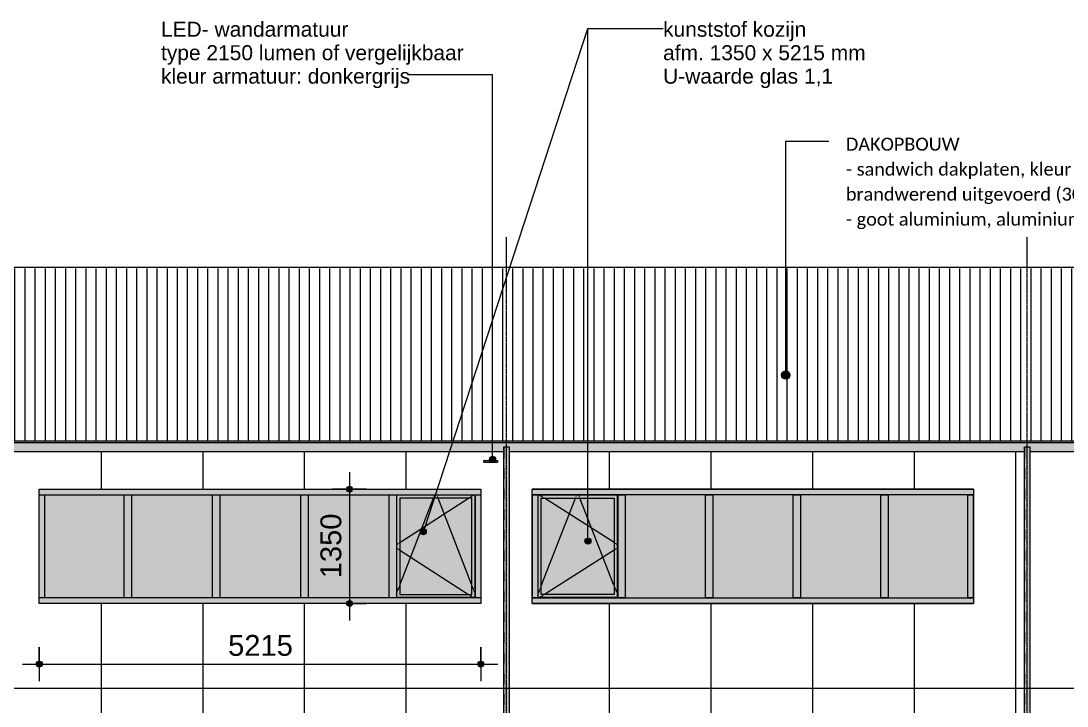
# Model space of a CAD drawing. Header units: millimetres. Extents: x 48682 to 485846, y -7071 to 11878.
# Drawn here: x 185591 to 197945, y 3789 to 11878 of the extents above; entities that cross this region are included whole.
import ezdxf

# ---------------------------------------------------------------- set-up
doc = ezdxf.new("R2010")
doc.units = ezdxf.units.MM
for name, pattern in [('Grid Line', [22.225, 12.7, -3.175, 3.175, -3.175]), ('Hidden', [4, 2, -2]), ('levels', [12, 10, -1, 0, -1])]:
    doc.linetypes.add(name, pattern=pattern)
for name, color, linetype, lineweight in [('A-ANNO-DIMS', 211, 'Continuous', 9), ('A-ANNO-DIMS-100', 211, 'Continuous', 9), ('A-DETL', 90, 'Continuous', 13), ('A-DETL-GENF', 92, 'Continuous', 13), ('A-DOOR', 31, 'Continuous', 18), ('A-DOOR-GLAZ', 31, 'Continuous', 13), ('A-FLOR', 192, 'Continuous', 18), ('A-FLOR-LEVL', 51, 'Continuous', 9), ('A-FLOR-PATT', 8, 'Continuous', 18), ('A-GLAZ', 151, 'Continuous', 18), ('A-GLAZ-CWMG', 51, 'Continuous', 13), ('A-WALL-PATT', 111, 'Continuous', 13), ('E-LITE-EQPM', 33, 'Continuous', 13), ('G-ANNO-TEXT', 231, 'Continuous', 9), ('S-COLS', 52, 'Continuous', 18), ('S-COLS-HDLN', 52, 'Hidden', 9), ('S-GRID', 1, 'Continuous', 9)]:
    doc.layers.add(name, color=color, linetype=linetype, lineweight=lineweight)
doc.styles.add('Arial', font='arial.ttf', dxfattribs={"height": 177.035928})
doc.styles.add('Arial_1', font='arial.ttf', dxfattribs={"height": 245.883234})
doc.styles.add('Calibri', font='calibri.ttf', dxfattribs={"height": 153.100159})
doc.dimstyles.new('2_5mm', dxfattribs={"dimscale": 304.8, "dimtxt": 250, "dimasz": 0.918635, "dimexe": 0.656168, "dimexo": 0.0625, "dimgap": 0.082021, "dimtad": 1, "dimdec": 4, "dimzin": 0, "dimdsep": 46, "dimtxsty": 'Arial_1', "dimblk1": 'DOTSMALL', "dimblk2": 'DOTSMALL', "dimsah": 1, "dimcen": 0.09, "dimdle": 0.656168, "dimazin": 0, "dimtfac": 1, "dimtdec": 4, "dimtix": 1, "dimtmove": 0, "dimatfit": 3, "dimfxl": 0.656168, "dimfxlon": 1, "dimtvp": 1, "dimtolj": 1, "dimtzin": 0, "dimlwd": 13, "dimlwe": 13, "dimarcsym": 2})

# ---------------------------------------------------------------- blocks, each defined once
blk = doc.blocks.new('300_28_ISR_kolom_buis - ø70x3_6 2-8360458-linkergebouw zuidoostgevel')
at = {"layer": 'S-COLS-HDLN', "linetype": 'Continuous', "lineweight": 18}
for points in [[(65792, 800), (65827, 800), (65827, 6850), (65798, 6850), (65797, 6795), (65792, 6795), (65792, 871)], [(65861, 800), (65862, 800), (65862, 6795), (65857, 6795), (65857, 6850), (65827, 6850), (65829, 800), (65861, 800)]]:
    blk.add_hatch(color=256, dxfattribs=at).paths.add_polyline_path(points, flags=0)
at = {"layer": 'A-DETL', "lineweight": 18}
for p, q in [((65792, 6850), (65792, 800)), ((65797, 6850), (65827, 6850)), ((65827, 6850), (65858, 6850)), ((65862, 800), (65862, 6850))]:
    blk.add_line(p, q, dxfattribs=at)
at = {"layer": 'S-COLS', "linetype": 'Hidden', "lineweight": 9}
for p, q in [((65796, 6850), (65796, 800)), ((65859, 6850), (65859, 800))]:
    blk.add_line(p, q, dxfattribs=at)
blk = doc.blocks.new('32_DO_glas - 01-8595788-linkergebouw zuidoostgevel')
at = {"layer": 'A-DOOR-GLAZ'}
blk.add_hatch(color=256, dxfattribs=at).paths.add_polyline_path([(73608, 5067), (73608, 6283), (72677, 6283), (72677, 5067)], flags=0)
blk = doc.blocks.new('Rectangular Mullion - 32_rechts_67x100-8595847-linkergebouw zuidoostgevel')
at = {"layer": 'A-GLAZ-CWMG'}
blk.add_hatch(color=256, dxfattribs=at).paths.add_polyline_path([(76782, 6283), (77825, 6283), (77825, 6350), (76782, 6350), (76782, 6309)], flags=0)
for p, q in [((76782, 6350), (77825, 6350)), ((77825, 6350), (77825, 6283)), ((76782, 6283), (77825, 6283))]:
    blk.add_line(p, q, dxfattribs=at)
blk = doc.blocks.new('Rectangular Mullion - 32_links_67x100-8595771-linkergebouw zuidoostgevel')
at = {"layer": 'A-GLAZ-CWMG'}
blk.add_hatch(color=256, dxfattribs=at).paths.add_polyline_path([(72610, 5000), (73653, 5000), (73653, 5067), (72610, 5067)], flags=0)
for p, q in [((72610, 5000), (72610, 5067)), ((73653, 5067), (72610, 5067)), ((73653, 5000), (72610, 5000))]:
    blk.add_line(p, q, dxfattribs=at)
blk = doc.blocks.new('Rectangular Mullion - 32_rechts_67x100-8469396-linkergebouw zuidoostgevel')
at = {"layer": 'A-GLAZ-CWMG'}
blk.add_hatch(color=256, dxfattribs=at).paths.add_polyline_path([(77758, 5067), (77825, 5067), (77825, 6283), (77758, 6283), (77758, 5133)], flags=0)
for p, q in [((77758, 6283), (77825, 6283)), ((77758, 6283), (77758, 5067)), ((77825, 6283), (77825, 5067)), ((77825, 5067), (77758, 5067))]:
    blk.add_line(p, q, dxfattribs=at)
blk = doc.blocks.new('Rectangular Mullion - 32_links_67x100-8469397-linkergebouw zuidoostgevel')
at = {"layer": 'A-GLAZ-CWMG'}
blk.add_hatch(color=256, dxfattribs=at).paths.add_polyline_path([(72633, 5067), (72677, 5067), (72677, 6283), (72610, 6283), (72610, 5067)], flags=0)
for p, q in [((72610, 6283), (72677, 6283)), ((72610, 5067), (72610, 6283)), ((72677, 5067), (72677, 6283)), ((72677, 5067), (72610, 5067))]:
    blk.add_line(p, q, dxfattribs=at)
blk = doc.blocks.new('32_DO_glas - 01-8595826-linkergebouw zuidoostgevel')
at = {"layer": 'A-DOOR-GLAZ'}
blk.add_hatch(color=256, dxfattribs=at).paths.add_polyline_path([(75694, 5067), (75694, 6283), (74741, 6283), (74741, 5067)], flags=0)
blk = doc.blocks.new('Rectangular Mullion - 32_rechts_67x100-8595800-linkergebouw zuidoostgevel')
at = {"layer": 'A-GLAZ-CWMG'}
blk.add_hatch(color=256, dxfattribs=at).paths.add_polyline_path([(73777, 6283), (74696, 6283), (74696, 6350), (73653, 6350), (73653, 6283), (73698, 6283)], flags=0)
for p, q in [((73653, 6350), (74696, 6350)), ((73653, 6283), (74696, 6283))]:
    blk.add_line(p, q, dxfattribs=at)
blk = doc.blocks.new('Rectangular Mullion - 32_links_67x100-8595803-linkergebouw zuidoostgevel')
at = {"layer": 'A-GLAZ-CWMG'}
blk.add_hatch(color=256, dxfattribs=at).paths.add_polyline_path([(75694, 5000), (75739, 5000), (75739, 5067), (74696, 5067), (74696, 5000), (74741, 5000)], flags=0)
for p, q in [((75739, 5067), (74696, 5067)), ((75739, 5000), (74696, 5000))]:
    blk.add_line(p, q, dxfattribs=at)
blk = doc.blocks.new('Rectangular Mullion - 32_tussen_90x100-8469392-linkergebouw zuidoostgevel')
at = {"layer": 'A-GLAZ-CWMG'}
blk.add_hatch(color=256, dxfattribs=at).paths.add_polyline_path([(74741, 5067), (74741, 6283), (74651, 6283), (74651, 5067)], flags=0)
for p, q in [((74651, 6283), (74741, 6283)), ((74651, 6283), (74651, 5067)), ((74741, 6283), (74741, 5067)), ((74741, 5067), (74651, 5067))]:
    blk.add_line(p, q, dxfattribs=at)
blk = doc.blocks.new('Rectangular Mullion - 32_rechts_67x100-8595773-linkergebouw zuidoostgevel')
at = {"layer": 'A-GLAZ-CWMG'}
blk.add_hatch(color=256, dxfattribs=at).paths.add_polyline_path([(72677, 6283), (73653, 6283), (73653, 6350), (72610, 6350), (72610, 6283)], flags=0)
for p, q in [((72610, 6283), (72610, 6350)), ((72610, 6350), (73653, 6350)), ((72610, 6283), (73653, 6283))]:
    blk.add_line(p, q, dxfattribs=at)
blk = doc.blocks.new('32_DO_glas - 01-8532440-linkergebouw zuidoostgevel')
at = {"layer": 'A-DOOR-GLAZ'}
blk.add_hatch(color=256, dxfattribs=at).paths.add_polyline_path([(70374, 5067), (71277, 5067), (71277, 6283), (70333, 6283), (70333, 5067)], flags=0)
blk = doc.blocks.new('Rectangular Mullion - 32_rechts_67x100-8532552-linkergebouw zuidoostgevel')
at = {"layer": 'A-GLAZ-CWMG'}
blk.add_hatch(color=256, dxfattribs=at).paths.add_polyline_path([(66130, 6283), (67186, 6283), (67186, 6350), (66130, 6350), (66130, 6309)], flags=0)
for p, q in [((66130, 6283), (66130, 6350)), ((67186, 6350), (66130, 6350)), ((67186, 6283), (66130, 6283))]:
    blk.add_line(p, q, dxfattribs=at)
blk = doc.blocks.new('Rectangular Mullion - 32_links_67x100-8532430-linkergebouw zuidoostgevel')
at = {"layer": 'A-GLAZ-CWMG'}
blk.add_hatch(color=256, dxfattribs=at).paths.add_polyline_path([(70288, 5000), (71344, 5000), (71344, 5067), (70288, 5067)], flags=0)
for p, q in [((70288, 5067), (71344, 5067)), ((71344, 5067), (71344, 5000)), ((70288, 5000), (71344, 5000))]:
    blk.add_line(p, q, dxfattribs=at)
blk = doc.blocks.new('Rectangular Mullion - 32_rechts_67x100-8431541-linkergebouw zuidoostgevel')
at = {"layer": 'A-GLAZ-CWMG'}
blk.add_hatch(color=256, dxfattribs=at).paths.add_polyline_path([(66141, 5067), (66197, 5067), (66197, 6283), (66130, 6283), (66130, 5067), (66132, 5067)], flags=0)
for p, q in [((66130, 6283), (66197, 6283)), ((66130, 6283), (66130, 5067)), ((66197, 6283), (66197, 5067)), ((66197, 5067), (66130, 5067))]:
    blk.add_line(p, q, dxfattribs=at)
blk = doc.blocks.new('Rectangular Mullion - 32_links_67x100-8431542-linkergebouw zuidoostgevel')
at = {"layer": 'A-GLAZ-CWMG'}
blk.add_hatch(color=256, dxfattribs=at).paths.add_polyline_path([(71344, 5067), (71344, 6283), (71277, 6283), (71277, 5067), (71322, 5067)], flags=0)
for p, q in [((71277, 6283), (71344, 6283)), ((71277, 5067), (71277, 6283)), ((71344, 5067), (71344, 6283)), ((71344, 5067), (71277, 5067))]:
    blk.add_line(p, q, dxfattribs=at)
blk = doc.blocks.new('Rectangular Mullion - 32_rechts_67x100-8532477-linkergebouw zuidoostgevel')
at = {"layer": 'A-GLAZ-CWMG'}
blk.add_hatch(color=256, dxfattribs=at).paths.add_polyline_path([(70027, 6283), (70288, 6283), (70288, 6350), (69254, 6350), (69254, 6283), (69299, 6283)], flags=0)
for p, q in [((70288, 6350), (69254, 6350)), ((70288, 6283), (69254, 6283))]:
    blk.add_line(p, q, dxfattribs=at)
blk = doc.blocks.new('Rectangular Mullion - 32_links_67x100-8532480-linkergebouw zuidoostgevel')
at = {"layer": 'A-GLAZ-CWMG'}
blk.add_hatch(color=256, dxfattribs=at).paths.add_polyline_path([(69209, 5000), (69254, 5000), (69254, 5067), (68220, 5067), (68220, 5000), (68265, 5000)], flags=0)
for p, q in [((68220, 5067), (69254, 5067)), ((68220, 5000), (69254, 5000))]:
    blk.add_line(p, q, dxfattribs=at)
blk = doc.blocks.new('Rectangular Mullion - 32_tussen_90x100-8431527-linkergebouw zuidoostgevel')
at = {"layer": 'A-GLAZ-CWMG'}
blk.add_hatch(color=256, dxfattribs=at).paths.add_polyline_path([(69299, 5067), (69299, 6283), (69209, 6283), (69209, 5067)], flags=0)
for p, q in [((69209, 6283), (69299, 6283)), ((69209, 6283), (69209, 5067)), ((69299, 6283), (69299, 5067)), ((69299, 5067), (69209, 5067))]:
    blk.add_line(p, q, dxfattribs=at)
blk = doc.blocks.new('Rectangular Mullion - 32_links_67x100-8532553-linkergebouw zuidoostgevel')
at = {"layer": 'A-GLAZ-CWMG'}
blk.add_hatch(color=256, dxfattribs=at).paths.add_polyline_path([(67186, 5000), (68220, 5000), (68220, 5067), (67186, 5067), (67186, 5060)], flags=0)
for p, q in [((67186, 5067), (68220, 5067)), ((67186, 5000), (68220, 5000))]:
    blk.add_line(p, q, dxfattribs=at)
blk = doc.blocks.new('Rectangular Mullion - 32_rechts_67x100-8532432-linkergebouw zuidoostgevel')
at = {"layer": 'A-GLAZ-CWMG'}
blk.add_hatch(color=256, dxfattribs=at).paths.add_polyline_path([(71277, 6283), (71344, 6283), (71344, 6350), (70288, 6350), (70288, 6283), (70374, 6283)], flags=0)
for p, q in [((71344, 6350), (70288, 6350)), ((71344, 6350), (71344, 6283)), ((71344, 6283), (70288, 6283))]:
    blk.add_line(p, q, dxfattribs=at)
blk = doc.blocks.new('31_WI_RT62_BI_raam - BI_draaival_links-V16-linkergebouw zuidoostgevel')
at = {"layer": 'A-GLAZ'}
h = blk.add_hatch(color=256, dxfattribs=at)
h.paths.add_polyline_path([(79204, 5067), (79441, 5067), (79441, 6283), (78497, 6283), (78497, 5067), (79204, 5067)], flags=0)
h.paths.add_polyline_path([(79436, 5072), (78502, 5072), (78502, 6278), (79436, 6278), (79436, 5107)], flags=0)
h = blk.add_hatch(color=256, dxfattribs=at)
h.paths.add_polyline_path([(79236, 5072), (79436, 5072), (79436, 6278), (78502, 6278), (78502, 5072), (79104, 5072)], flags=0)
h.paths.add_polyline_path([(79401, 5107), (78537, 5107), (78537, 6243), (79401, 6243), (79401, 5133)], flags=0)
for p, q in [((78502, 5072), (78502, 6278)), ((79436, 6278), (78502, 6278)), ((79436, 6278), (79436, 5072)), ((79436, 5072), (78502, 5072))]:
    blk.add_line(p, q, dxfattribs=at)
at = {"layer": 'A-GLAZ', "linetype": 'Hidden', "lineweight": 13}
for p, q in [((78513, 6283), (78576, 6243)), ((78958, 6283), (78942, 6243)), ((78996, 6243), (78980, 6283)), ((79401, 5718), (79441, 5693)), ((79441, 5657), (79401, 5632)), ((78537, 5212), (78497, 5110)), ((79441, 5110), (79401, 5212)), ((78576, 5107), (78513, 5067))]:
    blk.add_line(p, q, dxfattribs=at)
blk = doc.blocks.new('Rectangular Mullion - 32_rechts_67x100-8532554-linkergebouw zuidoostgevel')
at = {"layer": 'A-GLAZ-CWMG'}
blk.add_hatch(color=256, dxfattribs=at).paths.add_polyline_path([(92227, 6283), (92820, 6283), (92820, 6350), (91786, 6350), (91786, 6283), (92066, 6283)], flags=0)
for p, q in [((92820, 6350), (91786, 6350)), ((92820, 6283), (91786, 6283))]:
    blk.add_line(p, q, dxfattribs=at)
blk = doc.blocks.new('Rectangular Mullion - 32_links_67x100-8532555-linkergebouw zuidoostgevel')
at = {"layer": 'A-GLAZ-CWMG'}
blk.add_hatch(color=256, dxfattribs=at).paths.add_polyline_path([(91272, 5000), (91786, 5000), (91786, 5067), (90730, 5067), (90730, 5000), (91008, 5000)], flags=0)
for p, q in [((90730, 5000), (90730, 5067)), ((90730, 5067), (91786, 5067)), ((90730, 5000), (91786, 5000))]:
    blk.add_line(p, q, dxfattribs=at)
blk = doc.blocks.new('32_DO_glas - 01-8532562-linkergebouw zuidoostgevel')
at = {"layer": 'A-DOOR-GLAZ'}
blk.add_hatch(color=256, dxfattribs=at).paths.add_polyline_path([(91831, 5067), (92775, 5067), (92775, 6283), (91831, 6283), (91831, 5133)], flags=0)
blk = doc.blocks.new('31_WI_RT62_BI_raam - BI_draaival_links-8595850-linkergebouw zuidoostgevel')
at = {"layer": 'A-GLAZ'}
h = blk.add_hatch(color=256, dxfattribs=at)
h.paths.add_polyline_path([(89127, 5067), (90058, 5067), (90058, 6283), (89127, 6283), (89127, 5072)], flags=0)
h.paths.add_polyline_path([(89284, 5072), (89132, 5072), (89132, 6278), (90053, 6278), (90053, 5072), (89288, 5072)], flags=0)
h = blk.add_hatch(color=256, dxfattribs=at)
h.paths.add_polyline_path([(89421, 5072), (90053, 5072), (90053, 6278), (89132, 6278), (89132, 5072), (89288, 5072)], flags=0)
h.paths.add_polyline_path([(90018, 5107), (89167, 5107), (89167, 6243), (90018, 6243), (90018, 5133)], flags=0)
for p, q in [((89132, 5072), (89132, 6278)), ((90053, 6278), (89132, 6278)), ((90053, 6278), (90053, 5072)), ((90053, 5072), (89132, 5072))]:
    blk.add_line(p, q, dxfattribs=at)
at = {"layer": 'A-GLAZ', "linetype": 'Hidden', "lineweight": 13}
for p, q in [((89566, 6243), (89582, 6283)), ((89604, 6283), (89619, 6243)), ((90043, 6283), (89981, 6243)), ((89167, 5719), (89127, 5693)), ((89127, 5657), (89167, 5631)), ((89127, 5111), (89167, 5214)), ((90018, 5214), (90058, 5111)), ((89981, 5107), (90043, 5067))]:
    blk.add_line(p, q, dxfattribs=at)
blk = doc.blocks.new('Rectangular Mullion - 32_rechts_67x100-8595848-linkergebouw zuidoostgevel')
at = {"layer": 'A-GLAZ-CWMG'}
blk.add_hatch(color=256, dxfattribs=at).paths.add_polyline_path([(88084, 6283), (89082, 6283), (89082, 6350), (88039, 6350), (88039, 6283)], flags=0)
for p, q in [((88039, 6350), (89082, 6350)), ((88039, 6283), (89082, 6283))]:
    blk.add_line(p, q, dxfattribs=at)
blk = doc.blocks.new('Rectangular Mullion - 32_links_67x100-8595849-linkergebouw zuidoostgevel')
at = {"layer": 'A-GLAZ-CWMG'}
blk.add_hatch(color=256, dxfattribs=at).paths.add_polyline_path([(90082, 5000), (90125, 5000), (90125, 5067), (89082, 5067), (89082, 5000), (89950, 5000)], flags=0)
for p, q in [((90125, 5067), (89082, 5067)), ((90125, 5067), (90125, 5000)), ((90125, 5000), (89082, 5000))]:
    blk.add_line(p, q, dxfattribs=at)
blk = doc.blocks.new('Rectangular Mullion - 32_tussen_90x100-8501012-linkergebouw zuidoostgevel')
at = {"layer": 'A-GLAZ-CWMG'}
blk.add_hatch(color=256, dxfattribs=at).paths.add_polyline_path([(101325, 5067), (101363, 5067), (101363, 6283), (101273, 6283), (101273, 5067)], flags=0)
for p, q in [((101273, 6283), (101363, 6283)), ((101273, 6283), (101273, 5067)), ((101363, 6283), (101363, 5067)), ((101363, 5067), (101273, 5067))]:
    blk.add_line(p, q, dxfattribs=at)
blk = doc.blocks.new('200_VAE_63_spotlamp - rond-8711555-linkergebouw zuidoostgevel')
at = {"layer": 'E-LITE-EQPM'}
blk.add_hatch(color=256, dxfattribs=at).paths.add_polyline_path([(65720, 6667), (65720, 6687), (65560, 6687), (65560, 6667), (65612, 6667)], flags=0)
for p, q in [((65560, 6687), (65720, 6687)), ((65560, 6667), (65560, 6687)), ((65720, 6687), (65720, 6667)), ((65560, 6667), (65720, 6667))]:
    blk.add_line(p, q, dxfattribs=at)
blk = doc.blocks.new('DIMBLOCK17-linkergebouw zuidoostgevel')
at = {"layer": 'A-ANNO-DIMS-100', "lineweight": 25}
h = blk.add_hatch(color=256, dxfattribs=at)
edge = h.paths.add_edge_path(flags=0)
edge.add_arc((185808, 4285), 35, 0, 360)
h = blk.add_hatch(color=256, dxfattribs=at)
edge = h.paths.add_edge_path(flags=0)
edge.add_arc((191022, 4285), 35, 0, 360)
at = {"layer": 'A-ANNO-DIMS-100', "lineweight": 13}
for p, q in [((185808, 4485), (185808, 4085)), ((185808, 4285), (185808, 4485)), ((191022, 4485), (191022, 4085)), ((191022, 4285), (191022, 4485)), ((185608, 4285), (191222, 4285))]:
    blk.add_line(p, q, dxfattribs=at)
at = {"layer": 'A-ANNO-DIMS-100', "lineweight": 25}
for centre in [(185808, 4285), (191022, 4285)]:
    blk.add_circle(centre, 35, dxfattribs=at)
at = {"layer": 'A-ANNO-DIMS-100', "color": 0, "lineweight": 13, "insert": (188038, 4629), "char_height": 245.9, "width": 904.62, "attachment_point": 1, "line_spacing_factor": 0.938532, "style": 'Arial_1'}
blk.add_mtext('5215', dxfattribs=at)
blk = doc.blocks.new('_DotSmall')
at = {"color": 0, "linetype": 'ByBlock', "const_width": 0.5}
blk.add_lwpolyline([(-0.0625, 0, 1), (0.0625, 0, 1)], format="xyb", close=True, dxfattribs=at)
blk = doc.blocks.new('DIMBLOCK18-linkergebouw zuidoostgevel')
at = {"layer": 'A-ANNO-DIMS-100', "lineweight": 25}
h = blk.add_hatch(color=256, dxfattribs=at)
edge = h.paths.add_edge_path(flags=0)
edge.add_arc((189472, 6350), 35, 0, 360)
h = blk.add_hatch(color=256, dxfattribs=at)
edge = h.paths.add_edge_path(flags=0)
edge.add_arc((189472, 5000), 35, 0, 360)
at = {"layer": 'A-ANNO-DIMS-100', "lineweight": 13}
for p, q in [((189472, 6550), (189472, 4800)), ((189672, 6350), (189272, 6350)), ((189472, 6350), (189672, 6350)), ((189672, 5000), (189272, 5000)), ((189472, 5000), (189672, 5000))]:
    blk.add_line(p, q, dxfattribs=at)
at = {"layer": 'A-ANNO-DIMS-100', "lineweight": 25}
for centre in [(189472, 6350), (189472, 5000)]:
    blk.add_circle(centre, 35, dxfattribs=at)
at = {"layer": 'A-ANNO-DIMS-100', "color": 0, "lineweight": 13, "insert": (189128, 5298), "char_height": 245.9, "width": 904.62, "attachment_point": 1, "rotation": 90, "line_spacing_factor": 0.938532, "style": 'Arial_1'}
blk.add_mtext('1350', dxfattribs=at)

msp = doc.modelspace()

# ---------------------------------------------------------------- hatches: boundary and pattern name
at = {"layer": 'A-DETL-GENF'}
for points in [[(190253.05371, 5107), (190915.24889, 5107), (190915.24889, 6243), (190064.65371, 6243), (190064.65371, 5107), (190252.96749, 5107)], [(192598.44139, 5107), (192598.35613, 6243), (191734.05854, 6243), (191734.05854, 5107), (192598.35613, 5107)]]:
    msp.add_hatch(color=9, dxfattribs=at).paths.add_polyline_path(points, flags=0)
at = {"layer": 'A-FLOR'}
h = msp.add_hatch(color=256, dxfattribs=at)
h.paths.add_polyline_path([(162884.65371, 6795), (171589.65371, 6795), (171589.65371, 6850), (171659.65371, 6850), (171659.65371, 6795), (178995.11015, 6795), (178995.11015, 6850), (179054.19728, 6850), (179054.19728, 6795), (191295.11015, 6795), (191295.11015, 6850), (191354.19728, 6850), (191354.19728, 6795), (197445.11015, 6795), (197445.11015, 6850), (197504.19728, 6850), (197504.19728, 6795), (203595.11015, 6795), (203595.11015, 6850), (203654.19728, 6850), (203654.19728, 6795), (209745.11015, 6795), (209745.11015, 6850), (209804.19728, 6850), (209804.19728, 6795), (215895.11015, 6795), (215895.11015, 6850), (215954.19728, 6850), (215954.19728, 6795), (222045.11015, 6795), (222045.11015, 6850), (222104.19728, 6850), (222104.19728, 6795), (228180.11015, 6795), (228180.11015, 6850), (228239.19728, 6850), (228239.19728, 6795), (228749.65371, 6795), (228749.65371, 6915), (162884.65371, 6915), (162884.65371, 6800)], flags=0)
h.paths.add_polyline_path([(169604.54013, 6800.1407), (166150.65371, 6800.1407), (166150.65371, 6900), (171551.65371, 6900), (171551.65371, 6800.1407), (170873.27175, 6800.1407)], flags=0)
at = {"layer": 'A-FLOR-PATT', "lineweight": 9}
h = msp.add_hatch(dxfattribs=at)
h.set_pattern_fill('FP_9', color=256, style=0, pattern_type=2)
h.set_pattern_definition([(90, (0, -8882.83), (-120, 7e-15), [])])
h.paths.add_polyline_path([(197856.16187, 6915), (228749.65371, 6915), (228749.65371, 8954.51191), (162884.65371, 8954.51191), (162884.65371, 6915), (197327.08559, 6915)], flags=0)
at = {"layer": 'A-WALL-PATT', "lineweight": 9}
h = msp.add_hatch(dxfattribs=at)
h.set_pattern_fill('FP_2', color=256, style=0, pattern_type=2)
h.set_pattern_definition([(90, (53340.5, 0), (-1200, 7e-14), [])])
h.paths.add_polyline_path([(166587.65371, -10), (167721.74889, -10), (167721.74889, 0), (166587.65371, 0)], flags=0)
h.paths.add_polyline_path([(170741.00268, -10), (171324.65371, -10), (171324.65371, 0), (170721.74889, 0), (170721.74889, -10)], flags=0)
h.paths.add_polyline_path([(177554.65371, 0), (177767.45593, 0), (177767.45593, 3030), (178751.74889, 3030), (178751.74889, 800), (178989.65371, 800), (178989.65371, 6795), (171659.65371, 6795), (171659.65371, 800), (173539.65371, 800), (173539.65371, 3600), (177539.65371, 3600), (177539.65371, 0)], flags=0)
h.paths.add_polyline_path([(214522.06459, 5), (214637.24889, 5), (214637.24889, 3030), (215621.6111, 3030), (215621.6111, 800), (215889.65371, 800), (215889.65371, 6795), (209809.65371, 6795), (209809.65371, 800), (210429.9513, 800), (210429.9513, 3600), (214429.9513, 3600), (214430.29338, 5), (214444.9513, 5)], flags=0)
h.paths.add_polyline_path([(217419.35613, 5), (217419.35613, 3600), (221419.35613, 3600), (221419.35613, 800), (222039.65371, 800), (222039.65371, 6795), (215959.65371, 6795), (215959.65371, 800), (216227.05854, 800), (216227.05854, 3030), (217211.27682, 3030), (217211.27682, 5), (217419.01276, 5)], flags=0)
h.paths.add_polyline_path([(223554.35613, 5), (223554.35613, 3600), (227554.35613, 3600), (227554.35613, 800), (228174.65371, 800), (228174.65371, 6795), (222109.65371, 6794.56522), (222109.65371, 800), (222377.05854, 800), (222377.05854, 3030), (223361.27682, 3030), (223361.27682, 5), (223554.03751, 5)], flags=0)
h.paths.add_polyline_path([(204998.6916, 5), (205119.35613, 5), (205119.35613, 3600), (209119.35613, 3600), (209119.35613, 800), (209739.65371, 800), (209739.65371, 6795), (203659.65371, 6795), (203659.65371, 800), (203927.05854, 800), (203927.05854, 3030), (204911.27682, 3030), (204911.27682, 5)], flags=0)
h.paths.add_polyline_path([(192611.27682, 5), (192819.23841, 5), (192819.23841, 3600), (196819.23841, 3600), (196819.23841, 800), (197439.65371, 800), (197439.65371, 6795), (191359.65371, 6795), (191359.65371, 800), (191627.05854, 800), (191627.05854, 3030), (192611.27682, 3030), (192611.27682, 135.66443)], flags=0)
h.paths.add_polyline_path([(190031.80251, 5), (190031.80251, 3030), (191016.1001, 3030), (191016.1001, 800), (191289.65371, 800), (191289.65371, 6795), (185209.65371, 6795), (185209.65371, 800), (185829.9513, 800), (185829.9513, 3600), (189829.9513, 3600), (189830.28439, 5), (189920.01771, 5)], flags=0)
h.paths.add_polyline_path([(202144.9513, 5), (202339.16309, 5), (202339.16309, 3030), (203323.23583, 3030), (203323.23583, 800), (203589.65371, 800), (203589.65371, 6795), (197509.65371, 6795), (197509.65371, 800), (198129.9513, 800), (198129.9513, 3600), (202129.9513, 3600), (202130.29654, 5)], flags=0)
h.paths.add_polyline_path([(180519.35613, 5), (180519.35613, 3600), (184519.35613, 3600), (184519.35613, 800), (185139.65371, 800), (185139.65371, 6795), (179059.65371, 6795), (179059.65371, 800), (179329.55854, 800), (179329.55854, 3030), (180313.8515, 3030), (180313.8515, 5), (180519.01701, 5)], flags=0)
h.paths.add_polyline_path([(171589.65371, 800), (171589.65371, 6795), (166587.65371, 6795), (166587.65371, 800), (167721.74889, 800), (167721.74889, 3600), (170721.74889, 3600), (170721.74889, 800), (171534.61709, 800)], flags=0)
h.paths.add_polyline_path([(228278.04779, 800), (228314.65371, 800), (228314.65371, 6795), (228244.65371, 6795), (228244.65371, 800)], flags=0)
h.paths.add_polyline_path([(177883.53241, 5000), (173539.65371, 5000), (173539.65371, 6350), (178759.65371, 6350), (178759.65371, 5000), (178015.80148, 5000)], flags=0)
h.paths.add_polyline_path([(191771.78468, 5000), (191627.05854, 5000), (191627.05854, 6350), (196841.65371, 6350), (196841.65371, 5000), (192036.32282, 5000)], flags=0)
h.paths.add_polyline_path([(215580.21714, 5000), (210407.65371, 5000), (210407.65371, 6350), (215622.24889, 6350), (215622.24889, 5000)], flags=0)
h.paths.add_polyline_path([(190978.17027, 5000), (185807.65371, 5000), (185807.65371, 6350), (191022.24889, 6350), (191022.24889, 5000)], flags=0)
h.paths.add_polyline_path([(209141.65371, 5000), (203927.05854, 5000), (203927.05854, 6350), (209141.65371, 6350), (209141.65371, 5426.97292)], flags=0)
h.paths.add_polyline_path([(198107.65371, 5000), (198107.65371, 6350), (203322.24889, 6350), (203322.24889, 5000), (198385.23814, 5000)], flags=0)
h.paths.add_polyline_path([(217874.65371, 5000), (216227.05854, 5000), (216227.05854, 6350), (221441.65371, 6350), (221441.65371, 5000), (220275.15371, 5000)], flags=0)
h.paths.add_polyline_path([(179603.03031, 5000), (179327.05854, 5000), (179327.05854, 6350), (184541.65371, 6350), (184541.65371, 5000), (179867.56845, 5000)], flags=0)
h.paths.add_polyline_path([(222377.05854, 5000), (222377.05854, 6350), (227591.65371, 6350), (227591.65371, 5000), (222458.20874, 5000)], flags=0)
h.paths.add_polyline_path([(170718.6862, 5000), (167721.74889, 5000), (167721.74889, 6350), (170718.6862, 6350), (170718.6862, 5059.52094)], flags=0)
h.paths.add_polyline_path([(228082.05587, 6667.21665), (227942.31948, 6667.21665), (227942.31948, 6687.21665), (228102.31948, 6687.21665), (228102.31948, 6667.21665), (228087.31948, 6667.21665)], flags=0)
h.paths.add_polyline_path([(215657.31948, 6667.21665), (215657.31948, 6687.21665), (215817.31948, 6687.21665), (215817.31948, 6667.21665), (215672.31948, 6667.21665)], flags=0)
h.paths.add_polyline_path([(203411.46277, 6667.21665), (203357.31948, 6667.21665), (203357.31948, 6687.21665), (203517.31948, 6687.21665), (203517.31948, 6667.21665), (203502.31948, 6667.21665)], flags=0)
h.paths.add_polyline_path([(191202.31948, 6667.21665), (191057.31948, 6667.21665), (191057.31948, 6687.21665), (191217.31948, 6687.21665), (191217.31948, 6667.21665)], flags=0)
h.paths.add_polyline_path([(178757.31948, 6667.21665), (178757.31948, 6687.21665), (178917.31948, 6687.21665), (178917.31948, 6667.21665), (178772.31948, 6667.21665)], flags=0)
at = {"layer": 'G-ANNO-TEXT'}
h = msp.add_hatch(color=250, dxfattribs=at)
edge = h.paths.add_edge_path(flags=0)
edge.add_arc((194622.47646, 7697.51543), 50, 0, 360)
h = msp.add_hatch(color=250, dxfattribs=at)
edge = h.paths.add_edge_path(flags=0)
edge.add_arc((191161.11008, 6701.82507), 35, 0, 360)
h = msp.add_hatch(color=250, dxfattribs=at)
edge = h.paths.add_edge_path(flags=0)
edge.add_arc((190343.11828, 5847.79974), 35, 0, 360)
h = msp.add_hatch(color=250, dxfattribs=at)
edge = h.paths.add_edge_path(flags=0)
edge.add_arc((192287.07379, 5737.36858), 35, 0, 360)

# ---------------------------------------------------------------- linework, layer by layer
at = {"layer": 'A-DETL', "lineweight": 18}
for p, q in [((179054.19728, 6795), (191295.11015, 6795)), ((191354.19728, 6795), (197445.11015, 6795)), ((197504.19728, 6795), (203595.11015, 6795)), ((185807.65371, 5000), (185807.65371, 6350)), ((185807.65371, 6350), (191022.24889, 6350)), ((191022.24889, 6350), (191022.24889, 5000)), ((191627.05854, 5000), (191627.05854, 6350)), ((191627.05854, 6350), (196841.65371, 6350)), ((196841.65371, 6350), (196841.65371, 5000)), ((191022.24889, 5000), (185807.65371, 5000)), ((196841.65371, 5000), (191627.05854, 5000))]:
    msp.add_line(p, q, dxfattribs=at)
at = {"layer": 'A-DETL'}
for p, q in [((190915.24889, 6243), (190064.65371, 6243)), ((190064.65371, 6243), (190064.65371, 5107)), ((190915.24889, 5107), (190915.24889, 6243)), ((191734.05854, 6243), (192598.44139, 6243)), ((191734.05854, 5107), (191734.05854, 6243)), ((192598.44139, 6243), (192598.44139, 5107)), ((190064.65371, 5107), (190915.24889, 5107)), ((192598.44139, 5107), (191734.05854, 5107))]:
    msp.add_line(p, q, dxfattribs=at)
at = {"layer": 'A-DETL', "lineweight": 9}
for p, q in [((190064.65371, 5718.79301), (190877.84832, 6243)), ((190064.65371, 5215.19797), (190463.5844, 6243)), ((190915.24889, 5215.19797), (190516.3182, 6243)), ((191734.05854, 5210.77539), (192139.57203, 6243)), ((192598.44139, 5718.79301), (191773.51019, 6243)), ((192591.97943, 5215.19797), (192193.04874, 6243)), ((190064.65371, 5631.20699), (190877.84832, 5107)), ((192598.44139, 5631.20699), (191773.13683, 5107.21957))]:
    msp.add_line(p, q, dxfattribs=at)
at = {"layer": 'A-FLOR'}
msp.add_line((228749.65371, 6915), (162884.65371, 6915), dxfattribs=at)
at = {"layer": 'A-FLOR-LEVL', "linetype": 'levels'}
for p, q in [((162337.5536, 8970), (231073.27874, 8970)), ((162337.5536, 6900), (231073.27874, 6900)), ((162337.5536, 4000), (230952.79737, 4000))]:
    msp.add_line(p, q, dxfattribs=at)
at = {"layer": 'G-ANNO-TEXT', "color": 250}
for p, q in [((190343.11828, 5847.79974), (192287.07379, 11789.44639)), ((192287.07379, 11789.44639), (193174.29473, 11789.44639)), ((192287.07379, 11789.44639), (193174.29473, 11789.44639)), ((192287.07379, 5737.36858), (192287.07379, 11789.44639)), ((190789.67819, 11239.75408), (190161.50292, 11239.75408)), ((191161.11008, 11239.75408), (190789.67819, 11239.75408)), ((191161.11008, 6701.82507), (191161.11008, 11239.75408)), ((194622.47646, 10456.3118), (195133.08259, 10456.3118)), ((194622.47646, 7697.51543), (194622.47646, 10456.3118))]:
    msp.add_line(p, q, dxfattribs=at)
for centre, radius in [((194622.47646, 7697.51543), 50), ((191161.11008, 6701.82507), 35), ((190343.11828, 5847.79974), 35), ((192287.07379, 5737.36858), 35)]:
    msp.add_circle(centre, radius, dxfattribs=at)
at = {"layer": 'S-GRID', "lineweight": 18}
for p, q in [((191324.65371, 8924.65622), (191324.65371, 9324.65622)), ((197474.65371, 8924.65622), (197474.65371, 9324.65622))]:
    msp.add_line(p, q, dxfattribs=at)
at = {"layer": 'S-GRID', "linetype": 'Grid Line', "lineweight": 18}
for p, q in [((191324.65371, -1444.12743), (191324.65371, 8924.65622)), ((197474.65371, -1444.12743), (197474.65371, 8924.65622))]:
    msp.add_line(p, q, dxfattribs=at)

# ---------------------------------------------------------------- block references
at = {"layer": 'A-DOOR'}
for name, p in [('32_DO_glas - 01-8595788-linkergebouw zuidoostgevel', (113197.20157, 0)), ('32_DO_glas - 01-8595826-linkergebouw zuidoostgevel', (112154.20157, 0)), ('32_DO_glas - 01-8595826-linkergebouw zuidoostgevel', (113197.20157, 0)), ('32_DO_glas - 01-8595826-linkergebouw zuidoostgevel', (114240.20157, 0)), ('32_DO_glas - 01-8532562-linkergebouw zuidoostgevel', (100897.20157, 0)), ('32_DO_glas - 01-8532440-linkergebouw zuidoostgevel', (123429.20157, 0)), ('32_DO_glas - 01-8532440-linkergebouw zuidoostgevel', (124463.20157, 0)), ('32_DO_glas - 01-8532440-linkergebouw zuidoostgevel', (125497.20157, 0))]:
    msp.add_blockref(name, p, dxfattribs=at)
at = {"layer": 'A-GLAZ'}
for name, p in [('31_WI_RT62_BI_raam - BI_draaival_links-8595850-linkergebouw zuidoostgevel', (100897.20157, 0)), ('31_WI_RT62_BI_raam - BI_draaival_links-V16-linkergebouw zuidoostgevel', (113197.20157, 0))]:
    msp.add_blockref(name, p, dxfattribs=at)
at = {"layer": 'A-GLAZ-CWMG'}
for name, p in [('Rectangular Mullion - 32_rechts_67x100-8595773-linkergebouw zuidoostgevel', (113197.20157, 0)), ('Rectangular Mullion - 32_rechts_67x100-8595800-linkergebouw zuidoostgevel', (113197.20157, 0)), ('Rectangular Mullion - 32_rechts_67x100-8595800-linkergebouw zuidoostgevel', (114240.20157, 0)), ('Rectangular Mullion - 32_rechts_67x100-8595848-linkergebouw zuidoostgevel', (100897.20157, 0)), ('Rectangular Mullion - 32_rechts_67x100-8595847-linkergebouw zuidoostgevel', (113197.20157, 0)), ('Rectangular Mullion - 32_rechts_67x100-8532552-linkergebouw zuidoostgevel', (125497.20157, 0)), ('Rectangular Mullion - 32_rechts_67x100-8532554-linkergebouw zuidoostgevel', (100897.20157, 0)), ('Rectangular Mullion - 32_rechts_67x100-8532477-linkergebouw zuidoostgevel', (124463.20157, 0)), ('Rectangular Mullion - 32_rechts_67x100-8532477-linkergebouw zuidoostgevel', (125497.20157, 0)), ('Rectangular Mullion - 32_rechts_67x100-8532432-linkergebouw zuidoostgevel', (125497.20157, 0)), ('Rectangular Mullion - 32_links_67x100-8469397-linkergebouw zuidoostgevel', (113197.20157, 0)), ('Rectangular Mullion - 32_tussen_90x100-8469392-linkergebouw zuidoostgevel', (112154.20157, 0)), ('Rectangular Mullion - 32_tussen_90x100-8469392-linkergebouw zuidoostgevel', (113197.20157, 0)), ('Rectangular Mullion - 32_tussen_90x100-8469392-linkergebouw zuidoostgevel', (114240.20157, 0)), ('Rectangular Mullion - 32_tussen_90x100-8501012-linkergebouw zuidoostgevel', (88661.90398, 0)), ('Rectangular Mullion - 32_rechts_67x100-8469396-linkergebouw zuidoostgevel', (113197.20157, 0)), ('Rectangular Mullion - 32_rechts_67x100-8431541-linkergebouw zuidoostgevel', (125497.20157, 0)), ('Rectangular Mullion - 32_tussen_90x100-8431527-linkergebouw zuidoostgevel', (123428.90398, 0)), ('Rectangular Mullion - 32_tussen_90x100-8431527-linkergebouw zuidoostgevel', (124463.20157, 0)), ('Rectangular Mullion - 32_tussen_90x100-8431527-linkergebouw zuidoostgevel', (125497.20157, 0)), ('Rectangular Mullion - 32_tussen_90x100-8431527-linkergebouw zuidoostgevel', (126531.20157, 0)), ('Rectangular Mullion - 32_links_67x100-8431542-linkergebouw zuidoostgevel', (125497.20157, 0)), ('Rectangular Mullion - 32_links_67x100-8595771-linkergebouw zuidoostgevel', (113197.20157, 0)), ('Rectangular Mullion - 32_links_67x100-8595803-linkergebouw zuidoostgevel', (112154.20157, 0)), ('Rectangular Mullion - 32_links_67x100-8595803-linkergebouw zuidoostgevel', (113197.20157, 0)), ('Rectangular Mullion - 32_links_67x100-8595803-linkergebouw zuidoostgevel', (114240.20157, 0)), ('Rectangular Mullion - 32_links_67x100-8595849-linkergebouw zuidoostgevel', (100897.20157, 0)), ('Rectangular Mullion - 32_links_67x100-8532555-linkergebouw zuidoostgevel', (100897.20157, 0)), ('Rectangular Mullion - 32_links_67x100-8532553-linkergebouw zuidoostgevel', (125497.20157, 0)), ('Rectangular Mullion - 32_links_67x100-8532480-linkergebouw zuidoostgevel', (125497.20157, 0)), ('Rectangular Mullion - 32_links_67x100-8532480-linkergebouw zuidoostgevel', (126531.20157, 0)), ('Rectangular Mullion - 32_links_67x100-8532430-linkergebouw zuidoostgevel', (125497.20157, 0))]:
    msp.add_blockref(name, p, dxfattribs=at)
at = {"layer": 'E-LITE-EQPM'}
msp.add_blockref('200_VAE_63_spotlamp - rond-8711555-linkergebouw zuidoostgevel', (125497.20157, 0), dxfattribs=at)
at = {"layer": 'S-COLS'}
for p in [(125497.20157, 0), (131647.20157, 0)]:
    msp.add_blockref('300_28_ISR_kolom_buis - ø70x3_6 2-8360458-linkergebouw zuidoostgevel', p, dxfattribs=at)

# ---------------------------------------------------------------- texts
at = {"layer": 'G-ANNO-TEXT', "color": 7, "insert": (195333.08259, 10499.34639), "char_height": 153.100159, "width": 8216.316523, "attachment_point": 1, "line_spacing_factor": 1.156427, "style": 'Calibri'}
msp.add_mtext('DAKOPBOUW\\P- sandwich dakplaten, kleur lichtgrijs RAL 7035 Rc- waarde 6,3 m2K/W\\Pbrandwerend uitgevoerd (30 minuten)\\P- goot aluminium, aluminiumkleurig\\P\\P\\P\\P', dxfattribs=at)

# ---------------------------------------------------------------- dimensions: what is measured, and where the dimension line sits
at = {"layer": 'A-ANNO-DIMS', "lineweight": 13}
dim = msp.add_linear_dim(base=(189472.45996, 5000), p1=(189672.45996, 6350), p2=(189672.45996, 5000), angle=90, dimstyle='2_5mm', override={"dimpost": '<>', "dimfxl": 1350}, dxfattribs=at)
dim.commit()
dim.dimension.update_dxf_attribs({"geometry": 'DIMBLOCK18-linkergebouw zuidoostgevel', "text_midpoint": (189321.83476, 5675)})
dim = msp.add_linear_dim(base=(191022.24889, 4285.2593), p1=(185807.65371, 4485.2593), p2=(191022.24889, 4485.2593), dimstyle='2_5mm', override={"dimpost": '<>', "dimfxl": 5214.595176}, dxfattribs=at)
dim.commit()
dim.dimension.update_dxf_attribs({"geometry": 'DIMBLOCK17-linkergebouw zuidoostgevel', "text_midpoint": (188414.9513, 4435.80064)})

# ---------------------------------------------------------------- next in the draw order: texts
at = {"layer": 'G-ANNO-TEXT', "color": 7, "char_height": 177.0359281, "attachment_point": 1, "line_spacing_factor": 0.938532, "style": 'Arial', "bg_fill": 3, "box_fill_scale": 0, "bg_fill_color": 256, "bg_fill_true_color": 3254780160, "bg_fill_transparency": 256}
for s, insert, width in [('LED- wandarmatuur\\Ptype 2150 lumen of vergelijkbaar\\Pkleur armatuur: donkergrijs', (187245.61772, 11868.17462), 4252.8725641), ('kunststof kozijn\\Pafm. 1350 x 5215 mm\\PU-waarde glas 1,1\\P', (193174.29473, 11868.17462), 2848.9278375)]:
    msp.add_mtext(s, dxfattribs=dict(at, insert=insert, width=width))

doc.saveas('drawing.dxf')
